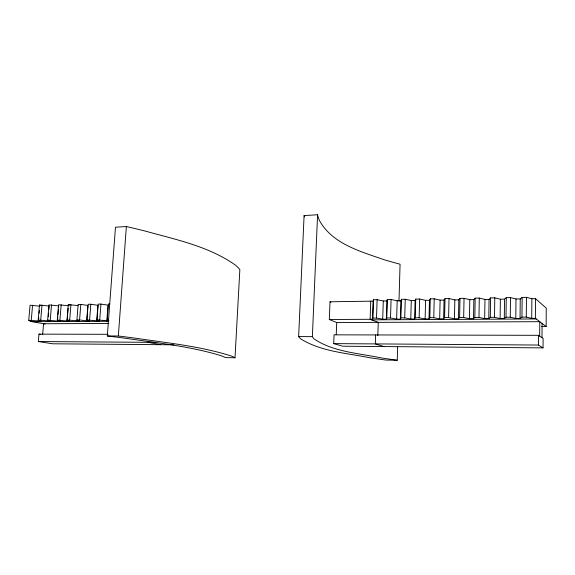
<?xml version="1.0" encoding="UTF-8"?>
<svg xmlns="http://www.w3.org/2000/svg" width="575" height="575" viewBox="0 0 575 575"><rect width="100%" height="100%" fill="white"/><g stroke="black" fill="none" stroke-linecap="round" stroke-linejoin="round"><path stroke-width="0.86" d="M541.65 326.543L546.142 326.528L546.25 308.128L535.526 298.677L531.882 298.734L526.463 297.332L522.158 297.404L520.246 298.907L516.005 298.971L510.499 297.591L506.259 297.656L504.541 299.144L500.372 299.208L494.78 297.836L490.597 297.908L489.073 299.381L484.969 299.446L479.291 298.08L475.18 298.152L473.843 299.611L473.505 318.679L469.444 318.708L463.673 317.508L459.612 317.529L458.455 318.766L454.451 318.794L448.608 317.601L444.604 317.63L443.627 318.852L439.681 318.873L433.766 317.695L429.82 317.723L429.007 318.938L425.126 318.96L419.139 317.788L415.251 317.817L414.604 319.024L410.78 319.046L404.721 317.882L400.89 317.903L400.408 319.103L396.635 319.125L390.518 317.968L386.745 317.997L386.422 319.183L382.698 319.204L376.517 318.061L372.794 318.083L372.629 319.262L329.303 319.513L330.014 301.789L373.232 301.135L373.405 299.762L377.121 299.704L383.281 300.984L386.989 300.926L387.32 299.539L391.086 299.482L397.181 300.775L400.948 300.718L401.429 299.316L405.253 299.259L411.283 300.56L415.1 300.502L415.747 299.093L419.628 299.029L425.593 300.344L429.467 300.279L430.28 298.863L434.211 298.799L440.112 300.121L444.044 300.064L445.021 298.626L449.018 298.562L454.839 299.898L458.828 299.841L459.986 298.389L464.039 298.324L469.789 299.668L473.843 299.611M546.142 326.528L535.375 318.327L535.526 298.677M538.495 335.318L543.116 338.423L543.052 347.882L538.423 345.043L538.495 335.318L334.046 334.837L333.701 343.613L342.254 346.057M539.673 336.109L539.774 321.684L336.706 322.525L329.303 319.513M541.988 337.669L542.081 323.438M535.375 318.327L531.724 318.349L526.283 317.105L526.463 297.332M531.724 318.349L531.882 298.734M526.283 317.105L521.963 317.134L520.044 318.413L515.797 318.435L516.005 298.971M520.044 318.413L520.246 298.907M521.963 317.134L522.158 297.404M473.505 318.679L474.842 317.436L478.975 317.407L484.668 318.615L488.786 318.593L490.31 317.335L494.5 317.307L500.113 318.528L504.297 318.507L504.541 299.144M504.297 318.507L506.014 317.235L506.259 297.656M515.797 318.435L510.269 317.206L510.499 297.591M494.5 317.307L494.78 297.836M500.113 318.528L500.372 299.208M484.668 318.615L484.969 299.446M488.786 318.593L489.073 299.381M490.31 317.335L490.597 297.908M474.842 317.436L475.18 298.152M478.975 317.407L479.291 298.08M459.612 317.529L459.986 298.389M463.673 317.508L464.039 298.324M469.444 318.708L469.789 299.668M454.451 318.794L454.839 299.898M458.455 318.766L458.828 299.841M439.681 318.873L440.112 300.121M443.627 318.852L444.044 300.064M444.604 317.63L445.021 298.626M448.608 317.601L449.018 298.562M429.007 318.938L429.467 300.279M429.82 317.723L430.28 298.863M433.766 317.695L434.211 298.799M419.139 317.788L419.628 299.029M425.126 318.96L425.593 300.344M410.78 319.046L411.283 300.56M414.604 319.024L415.1 300.502M415.251 317.817L415.747 299.093M396.635 319.125L397.181 300.775M398.993 301.005L400.071 264.205A670.493 135.003 -5.2 0 1 383.417 259.49C360.187 251.376 332.185 243.692 319.484 220.556A650.742 128.376 -5 0 1 317.58 214.755L304.089 215.589L298.648 336.598A655.047 55.329 -0.3 0 0 301.092 339.128C321.332 351.512 346.085 353.05 368.884 357.578A675.014 58.283 -0.4 0 0 386.026 360.072L397.253 360.245L397.648 346.783M400.408 319.103L400.948 300.718M400.89 317.903L401.429 299.316M404.721 317.882L405.253 299.259M386.422 319.183L386.989 300.926M386.745 317.997L387.32 299.539M390.518 317.968L391.086 299.482M375.633 334.93L375.338 343.9L383.906 346.553M376.517 318.061L377.121 299.704M377.818 335.671L378.249 322.352L370.135 319.276L370.746 301.171M382.698 319.204L383.281 300.984M372.629 319.262L373.232 301.135M372.794 318.083L373.405 299.762M336.231 334.686L336.706 322.525M397.253 360.245A691.085 58.858 -0.5 0 1 380.276 357.736C358.168 353.151 333.759 351.95 314.453 339.185A670.076 55.854 -0.4 0 1 312.369 336.641L317.58 214.755M235.017 357.765L239.847 269.625A343.404 51.383 6.3 0 0 235.11 264.91C208.344 246.071 175.26 239.48 144.26 230.812A337.295 50.154 6.1 0 0 126.363 226.55L115.474 227.226L107.317 335.958A341.572 20.966 4.3 0 1 125.745 338.301C157.428 342.952 189.606 346.207 220.369 355.479A347.853 21.483 4.3 0 1 225.572 357.621L235.017 357.765A348.824 21.8 4.3 0 0 230.072 355.616C199.769 346.186 167.958 343.031 136.692 338.352A342.52 21.268 4.2 0 0 118.342 335.994L107.317 335.958M118.342 335.994L126.363 226.55M99.741 319.822L100.948 304.082L108.014 305.152L106.835 320.793L97.01 319.844L98.217 304.125L100.948 304.082M108.797 320.44L107.245 319.779L108.431 303.967L109.811 303.945M89.599 319.887L90.821 304.247L97.908 305.303L96.715 320.85L86.897 319.908L88.126 304.29L90.821 304.247M79.58 319.952L80.816 304.405L87.925 305.454L86.717 320.908L79.58 319.952L76.913 319.966L79.479 320.951L67.045 320.031L68.31 304.599L78.071 305.605M68.324 305.756L58.578 304.757L57.299 320.095L67.081 321.022L68.116 308.301M69.683 320.016L70.941 304.563M76.842 320.965L78.157 304.448L80.816 304.405M58.549 307.683L58.693 305.9L48.961 304.908L47.667 320.153L57.435 321.08L57.809 316.617M57.953 314.827L58.398 309.472M59.908 320.074L61.173 304.714M48.278 316.696L48.58 313.145M48.882 309.594L49.184 306.044L39.459 305.059L38.151 320.217L41.005 321.173L28.75 320.275L30.073 305.21L39.776 306.188M50.241 320.138L51.527 304.865M38.489 321.188L38.791 317.659M39.172 313.246L39.395 310.601M173.973 344.806L52.792 343.793L38.338 341.543L38.971 334.14L108.05 334.305M38.151 320.217L40.696 320.203L41.997 305.016M42.636 334.751L43.578 323.739L108.747 323.466M31.266 320.261L32.581 305.167M400.042 301.415L401.839 301.386M107.245 319.779L108.625 319.765M506.014 317.235L510.269 317.206M57.435 321.08L60.008 321.066L57.299 320.095M67.081 321.022L69.683 321.008L67.045 320.031M86.717 320.908L89.384 320.893L86.897 319.908M96.715 320.85L99.417 320.836L97.01 319.844M106.835 320.793L108.883 320.785M32.495 321.698L108.582 321.281M371.644 319.851L536.195 318.952M298.648 336.598L312.369 336.641M38.338 341.543L155.882 342.369M333.701 343.613L538.423 345.043M342.865 346.215L543.052 347.882M40.696 320.203L50.449 321.116L47.667 320.153M38.971 334.14L40.437 334.384M45.173 324.034L29.979 321.238L31.668 321.224L28.75 320.275M147.883 342.312L160.756 344.691M39.459 305.059L40.875 305.605M68.31 304.599L69.618 305.16M330.862 302.227L330.014 301.789M304.477 216.89A636.503 127.226 -4.8 0 1 304.089 215.589"/></g></svg>
